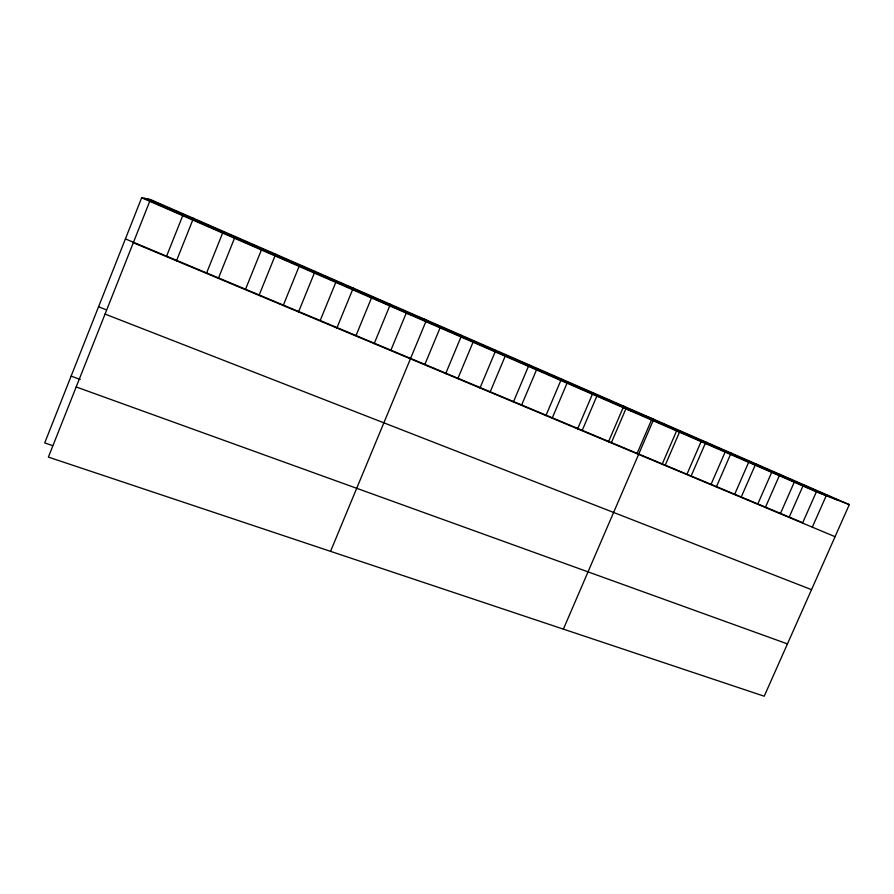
<?xml version="1.0" encoding="UTF-8"?>
<svg xmlns="http://www.w3.org/2000/svg" width="894" height="894" viewBox="0 0 894 894"><rect width="100%" height="100%" fill="white"/><g stroke="black" fill="none" stroke-linecap="round" stroke-linejoin="round"><path stroke-width="1.34" d="M150.438 199.507L48.399 457.102L764.214 696.214L849.3 504.629L150.438 199.507L141.665 197.786L44.7 442.921L52.545 445.57M166.597 256.165L182.722 215.677M176.476 260.825L193.45 218.281M206.626 272.938L222.617 233.066M218.371 278.369L235.189 236.508M245.537 289.243L261.394 249.962M259.025 295.4L275.698 254.198M283.376 305.111L299.099 266.401M298.518 311.939L315.034 271.374M320.197 320.533L335.786 282.392M336.882 328.009L353.253 288.058M356.024 335.552L371.479 297.948M374.161 343.631L390.399 304.273M390.901 350.169L406.234 313.101L426.505 320.041L330.545 551.352M424.873 364.394L440.072 327.852M445.693 373.591L461.639 335.373M457.963 378.274L473.038 342.212M480 387.962L495.812 350.292M490.225 391.784L505.166 356.225M513.413 401.954L529.08 364.819M521.671 404.96L536.489 369.87M545.932 415.576L561.466 378.955M552.336 417.811L567.031 383.18M577.625 428.852L593.024 392.734M582.24 430.349L596.823 396.165M608.501 441.792L623.766 406.155M611.429 442.575L625.889 408.837L653.737 419.241L563.376 629.13M637.143 453.359L651.502 420.001M662.32 463.897L676.568 430.93M665.091 465.495L680.111 430.763M686.95 474.222L701.097 441.614M690.995 476.346L705.891 442.016M711.065 484.336L725.112 452.085M716.329 486.951L731.113 453.023M734.689 494.237L748.636 462.332M741.104 497.332L755.776 463.796M757.833 503.925L771.667 472.378M765.353 507.49L779.914 474.334M780.496 513.424L794.241 482.212M789.078 517.425L803.538 484.649M849.3 504.629L816.356 491.856L802.711 522.733L125.395 238.899M812.311 527.158L826.659 494.74M76.191 386.957L787.446 643.904M71.118 376.128L80.225 379.447M105.056 314.073L811.529 589.66M98.552 306.765L106.319 309.805M133.307 242.743L835.063 536.691M147.443 198.915L838.147 500.305M144.459 198.334L826.95 495.958M141.665 197.786L816.356 491.856"/></g></svg>
